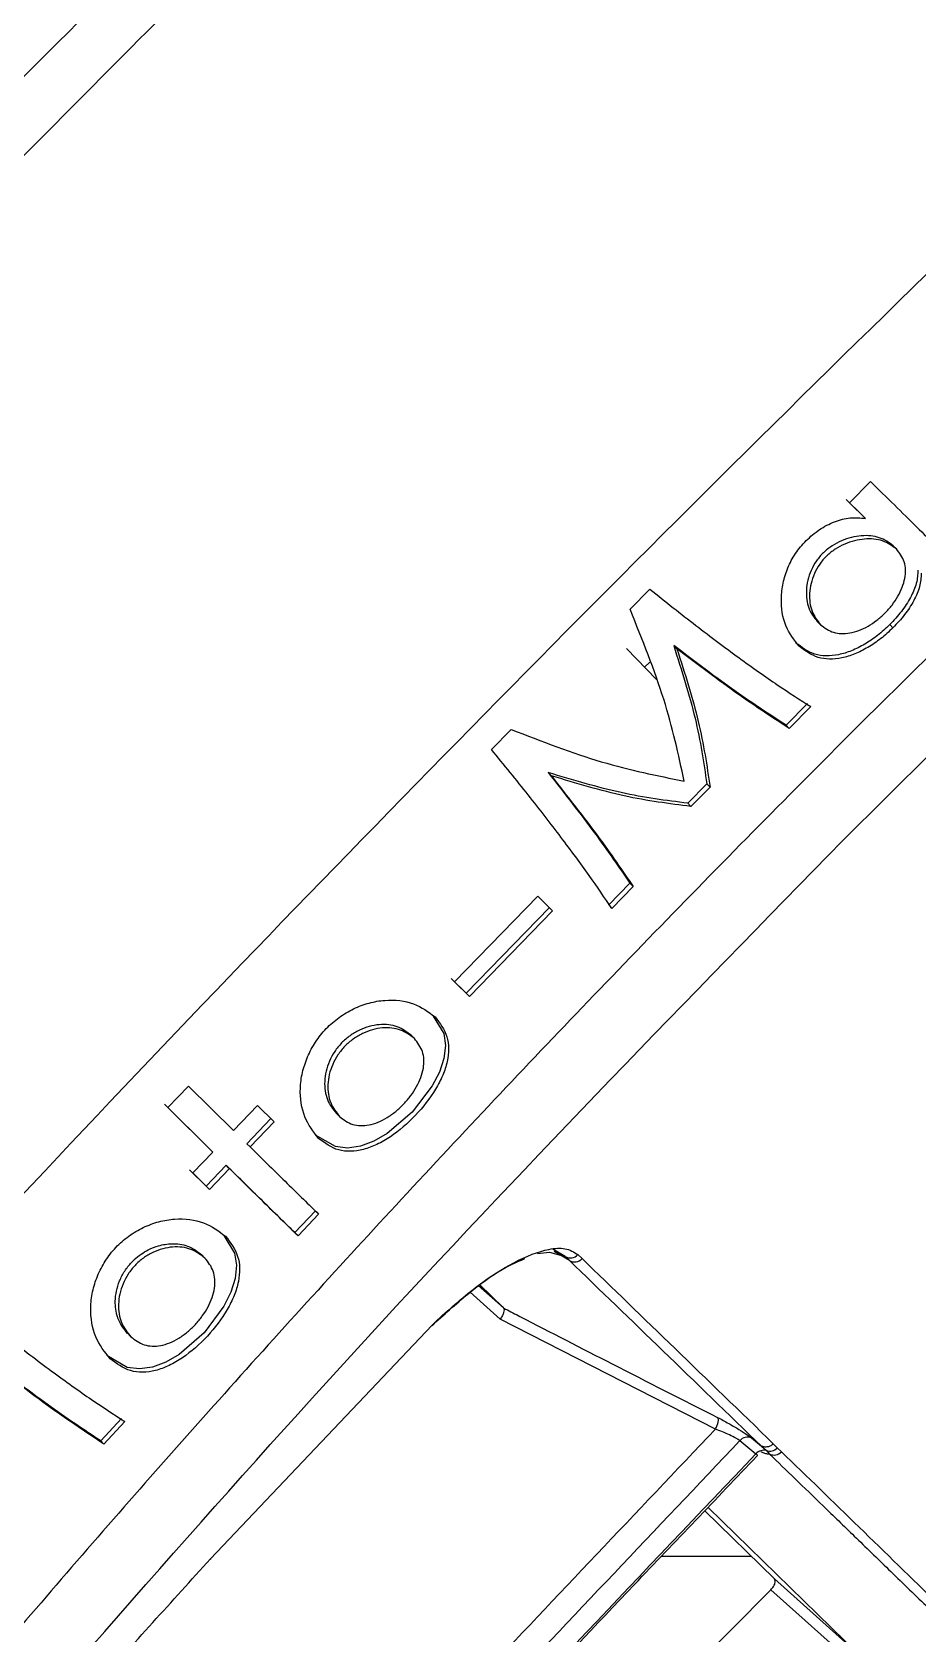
# Model space of a CAD drawing. Extents: x 943 to 1030, y 781 to 934.
# Drawn here: x 956.021 to 957.708, y 874.33 to 877.379 of the extents above; entities that cross this region are included whole.
import ezdxf

# ---------------------------------------------------------------- set-up
doc = ezdxf.new("R2010")
doc.units = 0
doc.header["$MEASUREMENT"] = 0
doc.layers.add('1', color=4, linetype='Continuous')

# ---------------------------------------------------------------- blocks, each defined once
blk = doc.blocks.new('AIRA')
at = {"layer": '1', "color": 3, "linetype": 'Continuous', "lineweight": 25}
for p, q in [((14.4, 73.317), (14.4403, 73.3573)), ((14.4243, 73.2932), (14.3938, 73.3232)), ((14.4304, 73.2871), (14.4, 73.317)), ((14.4304, 73.2871), (14.4243, 73.2932)), ((14.4895, 73.229), (14.4834, 73.2351)), ((14.4899, 73.2286), (14.4895, 73.229)), ((13.9822, 73.1142), (14.02, 73.1523)), ((14.3382, 73.0913), (14.3444, 73.0851)), ((14.4828, 73.0789), (14.4766, 73.085)), ((14.0714, 73.039), (14.0653, 73.0452)), ((13.9757, 73.0395), (14.0323, 72.9804)), ((14.0197, 73.0139), (14.0097, 73.0039)), ((14.3203, 72.9351), (14.2792, 72.8939)), ((14.3265, 72.929), (14.2853, 72.8877)), ((14.2853, 72.8877), (14.2792, 72.8939)), ((13.7183, 72.8474), (13.756, 72.8856)), ((13.8324, 72.7973), (13.8263, 72.8035)), ((14.1284, 72.782), (14.0921, 72.7452)), ((14.1345, 72.7759), (14.0982, 72.7391)), ((14.1345, 72.7759), (14.1284, 72.782)), ((14.0982, 72.7391), (14.0921, 72.7452)), ((13.9819, 72.5928), (13.9411, 72.5511)), ((13.988, 72.5866), (13.9473, 72.5449)), ((13.988, 72.5866), (13.9819, 72.5928)), ((13.6478, 72.4053), (13.8063, 72.5682)), ((13.8063, 72.5682), (13.8347, 72.5403)), ((13.8285, 72.5465), (13.6702, 72.3834)), ((13.8347, 72.5403), (13.6763, 72.3773)), ((13.6702, 72.3834), (13.6417, 72.4114)), ((13.6763, 72.3773), (13.6478, 72.4053)), ((13.6763, 72.3773), (13.6702, 72.3834)), ((13.5714, 72.2974), (13.5652, 72.3035)), ((13.5718, 72.297), (13.5714, 72.2974)), ((13.1016, 72.1661), (13.1413, 72.2069)), ((13.1413, 72.2069), (13.2269, 72.1224)), ((13.1812, 72.0875), (13.0954, 72.1722)), ((13.1874, 72.0814), (13.1016, 72.1661)), ((13.2269, 72.1224), (13.2728, 72.1701)), ((13.2728, 72.1701), (13.3045, 72.1389)), ((13.2983, 72.145), (13.2525, 72.0973)), ((13.3045, 72.1389), (13.2587, 72.0911)), ((13.4223, 72.1556), (13.4284, 72.1494)), ((13.1493, 72.0417), (13.1874, 72.0814)), ((13.1874, 72.0814), (13.1812, 72.0875)), ((13.2587, 72.0911), (13.2525, 72.0973)), ((13.1751, 72.0163), (13.1431, 72.0478)), ((13.1812, 72.0102), (13.1493, 72.0417)), ((13.2131, 72.0561), (13.1751, 72.0163)), ((13.2193, 72.05), (13.1812, 72.0102)), ((13.2193, 72.05), (13.2131, 72.0561)), ((13.1812, 72.0102), (13.1751, 72.0163)), ((13.3828, 71.9694), (13.3437, 71.928)), ((13.389, 71.9633), (13.3499, 71.9218)), ((13.3499, 71.9218), (13.3437, 71.928)), ((13.1726, 71.8797), (13.1664, 71.8858)), ((13.806, 71.888), (13.8286, 71.891)), ((13.8286, 71.891), (13.8587, 71.8826)), ((13.8587, 71.8826), (13.8352, 71.8965)), ((13.8666, 71.875), (13.8378, 71.8921)), ((13.8828, 71.8862), (13.8907, 71.8786)), ((13.173, 71.8792), (13.1726, 71.8797)), ((13.7754, 71.8758), (13.7815, 71.8787)), ((13.8587, 71.8826), (13.8666, 71.875)), ((13.7412, 71.7846), (13.6931, 71.8275)), ((13.6956, 71.8291), (13.7412, 71.7846)), ((13.6776, 71.8146), (13.7348, 71.7636)), ((14.1447, 71.5539), (13.7348, 71.7636)), ((13.0248, 71.7366), (13.0309, 71.7305)), ((13.1829, 71.307), (13.6051, 71.7518)), ((13.6051, 71.7518), (13.6148, 71.7616)), ((13.6053, 71.7507), (13.6149, 71.7605)), ((13.0138, 71.5745), (12.9742, 71.5316)), ((13.0199, 71.5684), (12.9803, 71.5255)), ((12.9803, 71.5255), (12.9742, 71.5316)), ((14.1914, 71.5321), (14.2219, 71.5071)), ((14.2132, 71.5374), (14.2323, 71.5218)), ((14.2323, 71.5218), (14.2418, 71.5132)), ((14.2549, 71.5263), (14.2626, 71.5184)), ((14.2418, 71.5132), (14.248, 71.5065)), ((14.2626, 71.5184), (14.2705, 71.5111)), ((14.2571, 71.2692), (14.1243, 71.3984)), ((14.1307, 71.4051), (14.417, 71.1261)), ((14.042, 71.3123), (14.2129, 71.3123)), ((13.3901, 70.3824), (14.2504, 71.2485)), ((14.2504, 71.2485), (14.4108, 71.1049)), ((14.417, 71.1261), (14.2571, 71.2692))]:
    blk.add_line(p, q, dxfattribs=at)
at = {"layer": '1', "color": 3, "linetype": 'Continuous', "lineweight": 25, "flags": 128}
for points in [[(13.6074, 72.3401), (13.6272, 72.3069), (13.6304, 72.2842), (13.6277, 72.2595), (13.6191, 72.2335), (13.6056, 72.2072), (13.5672, 72.1574), (13.5195, 72.1167), (13.494, 72.1021), (13.4685, 72.0925), (13.4439, 72.0889), (13.4211, 72.0916), (13.3829, 72.1135), (13.3829, 72.1135)], [(13.2083, 71.9228), (13.2288, 71.8889), (13.2324, 71.8659), (13.2301, 71.8409), (13.2219, 71.8144), (13.2088, 71.7878), (13.1711, 71.7373), (13.1236, 71.6961), (13.0981, 71.6814), (13.0725, 71.6719), (13.0477, 71.6686), (13.0247, 71.6715), (12.9858, 71.6941), (12.9858, 71.6941)], [(13.1829, 71.307), (13.1834, 71.3065), (13.1836, 71.3062), (13.1834, 71.3063), (13.183, 71.3066)]]:
    blk.add_lwpolyline(points, dxfattribs=at)
at = {"layer": '1', "color": 3, "linetype": 'Continuous', "lineweight": 25}
for centre, radius, start, end in [((13.8685, 71.8994), 0.0194, 239.7675, 317.5255), ((13.8764, 71.8918), 0.0194, 239.7856, 317.4984), ((14.2059, 71.5198), 0.019, 67.6046, 139.8168), ((14.2366, 71.4945), 0.0194, 74.5598, 139.3118), ((14.2481, 71.5321), 0.0199, 251.6032, 316.6457), ((14.2562, 71.5243), 0.0196, 245.4692, 317.3293)]:
    blk.add_arc(centre, radius, start, end, dxfattribs=at)
for points, knots in [([(8.1478, 74.1557), (8.1562, 74.1696), (8.1782, 74.2059), (8.2181, 74.2721), (8.2646, 74.3489), (8.3106, 74.4241), (8.3503, 74.488), (8.3885, 74.5484), (8.4275, 74.6092), (8.4987, 74.7191), (8.6019, 74.8746), (8.7743, 75.1256), (8.99, 75.4243), (9.2691, 75.787), (9.5763, 76.1596), (9.9148, 76.5375), (10.2992, 76.9312), (10.7383, 77.3375), (11.2359, 77.7512), (11.6974, 78.0977), (12.1121, 78.3852), (12.379, 78.559), (12.5548, 78.6691), (12.6371, 78.7199), (12.72, 78.7702), (12.8007, 78.8186), (12.8837, 78.8676), (12.9657, 78.9147), (13.0227, 78.9473), (13.049, 78.9624)], [0, 0, 0, 0, 0.007015, 0.018363, 0.033423, 0.04585, 0.056436, 0.065972, 0.076735, 0.087613, 0.12255, 0.157338, 0.219068, 0.281467, 0.354683, 0.427219, 0.500115, 0.591822, 0.685047, 0.779146, 0.840884, 0.903128, 0.916964, 0.930722, 0.945004, 0.958992, 0.971501, 0.986828, 1, 1, 1, 1]), ([(8.1602, 74.1491), (8.2809, 74.347), (8.5223, 74.7427), (8.9211, 75.3141), (9.3448, 75.8661), (9.7957, 76.394), (10.2751, 76.8929), (10.7834, 77.3614), (11.3192, 77.8012), (11.8788, 78.2127), (12.4566, 78.5995), (12.8556, 78.8328), (13.0551, 78.9495)], [0, 0, 0, 0, 0.100345, 0.20059, 0.300906, 0.400755, 0.500092, 0.599382, 0.699069, 0.799349, 0.899659, 1, 1, 1, 1]), ([(8.8026, 74.1015), (8.9382, 74.3142), (9.2093, 74.7396), (9.6633, 75.3469), (10.1504, 75.9281), (10.6743, 76.4766), (11.2335, 76.9888), (11.8241, 77.4633), (12.4396, 77.904), (12.8692, 78.166), (13.0839, 78.2971)], [0, 0, 0, 0, 0.125001, 0.250001, 0.375003, 0.499997, 0.624991, 0.749994, 0.874996, 1, 1, 1, 1]), ([(16.7635, 77.6975), (16.438, 77.4073), (15.787, 76.8269), (14.8258, 75.9334), (13.8771, 75.0243), (12.943, 74.0988), (12.0242, 73.1586), (11.1221, 72.2041), (10.236, 71.2375), (9.661, 70.5833), (9.3735, 70.2562)], [0, 0, 0, 0, 0.125, 0.25, 0.375, 0.5, 0.625, 0.75, 0.875, 1, 1, 1, 1]), ([(10.1026, 71.9775), (10.2812, 72.1544), (11.0897, 72.955), (12.3557, 74.2057), (13.5215, 75.3446), (14.2046, 76.0094), (14.6141, 76.4073), (14.9505, 76.7343), (15.1365, 76.9152)], [0, 0, 0, 0, 0.106937, 0.484076, 0.757109, 0.80038, 0.889603, 1, 1, 1, 1]), ([(10.4201, 71.7437), (10.6511, 71.9705), (11.284, 72.5916), (12.3142, 73.6141), (13.51, 74.8099), (14.5376, 75.8454), (15.1639, 76.4835), (15.3958, 76.7198)], [0, 0, 0, 0, 0.138146, 0.378364, 0.618507, 0.858724, 1, 1, 1, 1]), ([(17.9126, 76.6519), (17.5918, 76.4092), (16.9535, 75.9263), (16.0442, 75.1453), (15.1613, 74.3457), (14.3049, 73.5215), (13.474, 72.6841), (12.6644, 71.8362), (11.8848, 70.9679), (11.1301, 70.0685), (10.6622, 69.4397), (10.4269, 69.1234)], [0, 0, 0, 0, 0.113392, 0.225638, 0.337341, 0.448782, 0.560233, 0.669481, 0.778832, 0.888788, 1, 1, 1, 1]), ([(18.3969, 76.174), (18.2652, 76.0854), (17.9989, 75.9062), (17.6017, 75.6241), (17.2018, 75.3284), (16.8001, 75.0184), (16.4085, 74.7031), (15.9602, 74.3274), (15.4514, 73.88), (14.8696, 73.339), (14.355, 72.834), (13.9157, 72.3844), (13.5603, 72.0082), (13.2221, 71.6376), (12.9012, 71.2732), (12.5878, 70.9043), (12.2149, 70.4484), (11.7912, 69.9015), (11.3335, 69.273), (11.0502, 68.8492), (10.9105, 68.6404)], [0, 0, 0, 0, 0.044709, 0.090349, 0.13691, 0.184379, 0.232745, 0.277954, 0.348418, 0.422679, 0.500679, 0.550525, 0.598903, 0.645795, 0.691185, 0.735062, 0.781563, 0.856423, 0.929252, 1, 1, 1, 1]), ([(14.3868, 72.6738), (14.687, 72.971), (15.2874, 73.5654), (15.921, 74.1244), (16.2378, 74.4039)], [0, 0, 0, 0, 0.499996, 1, 1, 1, 1]), ([(14.4403, 73.3573), (14.4708, 73.3273), (14.5319, 73.2671), (14.5771, 73.2229), (14.5998, 73.2008)], [0, 0, 0, 0, 0.498764, 1, 1, 1, 1]), ([(14.3174, 73.2449), (14.3256, 73.2523), (14.3421, 73.267), (14.3712, 73.2817), (14.4018, 73.29), (14.4209, 73.288), (14.4304, 73.2871)], [0, 0, 0, 0, 0.25143, 0.50055, 0.749437, 1, 1, 1, 1]), ([(14.304, 73.044), (14.2945, 73.0561), (14.2756, 73.0802), (14.2684, 73.1256), (14.2726, 73.164), (14.2818, 73.193), (14.2962, 73.221), (14.3103, 73.2369), (14.3174, 73.2449)], [0, 0, 0, 0, 0.249959, 0.4990863, 0.6248555, 0.7498534, 0.8744748, 1, 1, 1, 1]), ([(14.4834, 73.2351), (14.4752, 73.241), (14.4588, 73.2529), (14.4228, 73.2561), (14.3908, 73.2483), (14.3666, 73.2354), (14.35, 73.2225), (14.3365, 73.2065), (14.3265, 73.1884), (14.3201, 73.1695), (14.3166, 73.1445), (14.3203, 73.1149), (14.3325, 73.0989), (14.3386, 73.0909)], [0, 0, 0, 0, 0.124941, 0.249421, 0.374601, 0.436972, 0.49901, 0.561009, 0.623456, 0.686511, 0.749662, 0.874663, 1, 1, 1, 1]), ([(14.4895, 73.229), (14.4813, 73.2349), (14.4649, 73.2468), (14.4289, 73.2499), (14.3969, 73.2421), (14.3727, 73.2293), (14.3562, 73.2164), (14.3426, 73.2003), (14.3327, 73.1823), (14.3263, 73.1633), (14.3228, 73.1384), (14.3264, 73.1088), (14.3386, 73.0928), (14.3448, 73.0848)], [0, 0, 0, 0, 0.124941, 0.249421, 0.374601, 0.436972, 0.49901, 0.561009, 0.623456, 0.686511, 0.749662, 0.874663, 1, 1, 1, 1]), ([(14.3448, 73.0848), (14.3526, 73.0791), (14.3681, 73.0677), (14.3952, 73.0672), (14.418, 73.0735), (14.4354, 73.0817), (14.4522, 73.0928), (14.4678, 73.1065), (14.4815, 73.1222), (14.4926, 73.1389), (14.5009, 73.1562), (14.5075, 73.1788), (14.507, 73.2059), (14.4954, 73.2213), (14.4895, 73.229)], [0, 0, 0, 0, 0.125026, 0.249374, 0.312105, 0.374725, 0.437123, 0.499412, 0.561783, 0.624315, 0.687119, 0.750176, 0.874873, 1, 1, 1, 1]), ([(14.5305, 73.1889), (14.53, 73.1806), (14.5291, 73.164), (14.5171, 73.1367), (14.4997, 73.1097), (14.4843, 73.0933), (14.4766, 73.085)], [0, 0, 0, 0, 0.249128, 0.497616, 0.748224, 1, 1, 1, 1]), ([(14.5367, 73.1828), (14.5362, 73.1745), (14.5352, 73.1579), (14.5232, 73.1306), (14.5059, 73.1036), (14.4905, 73.0871), (14.4828, 73.0789)], [0, 0, 0, 0, 0.249128, 0.497616, 0.748224, 1, 1, 1, 1]), ([(14.02, 73.1523), (14.0496, 73.1289), (14.1088, 73.0819), (14.1902, 73.0211), (14.2646, 72.9684), (14.3058, 72.9421), (14.3265, 72.929)], [0, 0, 0, 0, 0.250758, 0.500634, 0.750297, 1, 1, 1, 1]), ([(14.0853, 72.7874), (14.0743, 72.8381), (14.0523, 72.94), (14.0056, 73.056), (13.9822, 73.1142)], [0, 0, 0, 0, 0.498096, 1, 1, 1, 1]), ([(14.4766, 73.085), (14.4691, 73.078), (14.4539, 73.064), (14.4291, 73.0473), (14.4039, 73.0346), (14.371, 73.0245), (14.332, 73.0249), (14.3093, 73.0417), (14.2979, 73.0501)], [0, 0, 0, 0, 0.125742, 0.250899, 0.375926, 0.50078, 0.749116, 1, 1, 1, 1]), ([(14.4828, 73.0789), (14.4752, 73.0718), (14.4601, 73.0578), (14.4352, 73.0411), (14.4101, 73.0285), (14.3772, 73.0184), (14.3382, 73.0187), (14.3154, 73.0355), (14.304, 73.044)], [0, 0, 0, 0, 0.125742, 0.250899, 0.375926, 0.50078, 0.749116, 1, 1, 1, 1]), ([(14.2792, 72.8939), (14.2483, 72.9138), (14.1865, 72.9537), (14.1057, 73.0146), (14.0653, 73.0452)], [0, 0, 0, 0, 0.499151, 1, 1, 1, 1]), ([(14.0653, 73.0452), (14.0803, 72.9981), (14.1103, 72.904), (14.1224, 72.8226), (14.1284, 72.782)], [0, 0, 0, 0, 0.501235, 1, 1, 1, 1]), ([(14.0714, 73.039), (14.0864, 72.9919), (14.1165, 72.8979), (14.1285, 72.8165), (14.1345, 72.7759)], [0, 0, 0, 0, 0.501235, 1, 1, 1, 1]), ([(14.2853, 72.8877), (14.2545, 72.9076), (14.1927, 72.9475), (14.1119, 73.0085), (14.0714, 73.039)], [0, 0, 0, 0, 0.499151, 1, 1, 1, 1]), ([(13.756, 72.8856), (13.8143, 72.863), (13.9312, 72.8178), (14.0338, 72.7976), (14.0853, 72.7874)], [0, 0, 0, 0, 0.498875, 1, 1, 1, 1]), ([(13.9473, 72.5449), (13.9336, 72.5652), (13.9063, 72.6058), (13.8519, 72.6794), (13.7898, 72.7597), (13.7421, 72.8182), (13.7183, 72.8474)], [0, 0, 0, 0, 0.250228, 0.500411, 0.750313, 1, 1, 1, 1]), ([(13.8263, 72.8035), (13.8574, 72.7636), (13.9197, 72.6839), (13.9612, 72.6232), (13.9819, 72.5928)], [0, 0, 0, 0, 0.49944, 1, 1, 1, 1]), ([(14.0921, 72.7452), (14.0508, 72.7504), (13.9685, 72.7608), (13.8736, 72.7893), (13.8263, 72.8035)], [0, 0, 0, 0, 0.501545, 1, 1, 1, 1]), ([(13.8324, 72.7973), (13.8635, 72.7575), (13.9259, 72.6777), (13.9673, 72.617), (13.988, 72.5866)], [0, 0, 0, 0, 0.49944, 1, 1, 1, 1]), ([(14.0982, 72.7391), (14.0569, 72.7443), (13.9747, 72.7546), (13.8797, 72.7831), (13.8324, 72.7973)], [0, 0, 0, 0, 0.501545, 1, 1, 1, 1]), ([(12.6693, 70.8112), (12.9466, 71.1298), (13.5013, 71.7671), (14.0916, 72.3715), (14.3868, 72.6738)], [0, 0, 0, 0, 0.499989, 1, 1, 1, 1]), ([(13.389, 72.1073), (13.3791, 72.12), (13.3594, 72.1452), (13.3521, 72.1927), (13.3573, 72.2326), (13.3672, 72.2626), (13.3824, 72.2912), (13.4028, 72.3169), (13.4276, 72.3383), (13.4555, 72.3548), (13.4852, 72.3659), (13.5249, 72.3727), (13.5727, 72.3671), (13.5982, 72.348), (13.6109, 72.3384)], [0, 0, 0, 0, 0.125007, 0.249245, 0.311997, 0.374621, 0.437086, 0.499444, 0.561819, 0.624321, 0.687034, 0.750014, 0.874728, 1, 1, 1, 1]), ([(13.6109, 72.3384), (13.62, 72.3266), (13.6335, 72.3091), (13.6375, 72.2784), (13.6349, 72.2536), (13.6261, 72.2274), (13.6079, 72.1922), (13.575, 72.1498), (13.5343, 72.1148), (13.5002, 72.0951), (13.4744, 72.0852), (13.4498, 72.0818), (13.419, 72.085), (13.401, 72.0984), (13.389, 72.1073)], [0, 0, 0, 0, 0.125162, 0.187418, 0.249725, 0.31225, 0.374848, 0.499701, 0.624301, 0.686777, 0.749444, 0.812037, 0.874515, 1, 1, 1, 1]), ([(13.5652, 72.3035), (13.557, 72.3097), (13.5408, 72.322), (13.5107, 72.3254), (13.4855, 72.3209), (13.4666, 72.3138), (13.4486, 72.3032), (13.4324, 72.2894), (13.4191, 72.2728), (13.4092, 72.2544), (13.4027, 72.2351), (13.3991, 72.2096), (13.4036, 72.1795), (13.4163, 72.1633), (13.4227, 72.1551)], [0, 0, 0, 0, 0.124907, 0.249151, 0.311991, 0.374602, 0.436982, 0.499268, 0.561581, 0.624083, 0.686883, 0.749881, 0.874629, 1, 1, 1, 1]), ([(13.5714, 72.2974), (13.5632, 72.3035), (13.5469, 72.3158), (13.5168, 72.3192), (13.4917, 72.3148), (13.4727, 72.3076), (13.4547, 72.297), (13.4386, 72.2832), (13.4253, 72.2666), (13.4153, 72.2482), (13.4088, 72.2289), (13.4053, 72.2035), (13.4097, 72.1733), (13.4225, 72.1571), (13.4289, 72.149)], [0, 0, 0, 0, 0.124907, 0.249151, 0.311991, 0.374602, 0.436982, 0.499268, 0.561581, 0.624083, 0.686883, 0.749881, 0.874629, 1, 1, 1, 1]), ([(13.4289, 72.149), (13.4367, 72.143), (13.4484, 72.1341), (13.4687, 72.1311), (13.485, 72.1323), (13.5023, 72.1376), (13.5195, 72.1465), (13.5361, 72.1583), (13.5515, 72.1726), (13.565, 72.1886), (13.5761, 72.2058), (13.5843, 72.2235), (13.5907, 72.2467), (13.5894, 72.2742), (13.5774, 72.2896), (13.5714, 72.2974)], [0, 0, 0, 0, 0.124952, 0.187105, 0.249536, 0.312248, 0.374811, 0.437331, 0.499774, 0.562208, 0.624703, 0.687287, 0.750136, 0.874667, 1, 1, 1, 1]), ([(13.2587, 72.0911), (13.2831, 72.0671), (13.3322, 72.0188), (13.37, 71.9818), (13.389, 71.9633)], [0, 0, 0, 0, 0.4982845, 1, 1, 1, 1]), ([(13.3437, 71.928), (13.3248, 71.9465), (13.2869, 71.9835), (13.2377, 72.0319), (13.2131, 72.0561)], [0, 0, 0, 0, 0.499928, 1, 1, 1, 1]), ([(13.3499, 71.9218), (13.3309, 71.9403), (13.293, 71.9774), (13.2438, 72.0258), (13.2193, 72.05)], [0, 0, 0, 0, 0.499928, 1, 1, 1, 1]), ([(12.9919, 71.688), (12.9817, 71.7009), (12.9614, 71.7266), (12.9531, 71.7748), (12.9577, 71.8151), (12.967, 71.8455), (12.9819, 71.8744), (13.0021, 71.9005), (13.0269, 71.9221), (13.0549, 71.9386), (13.0848, 71.9497), (13.1248, 71.9564), (13.1729, 71.9504), (13.1988, 71.9308), (13.2118, 71.921)], [0, 0, 0, 0, 0.124959, 0.249241, 0.312046, 0.374669, 0.437088, 0.499411, 0.561768, 0.624251, 0.686966, 0.749972, 0.874714, 1, 1, 1, 1]), ([(13.2118, 71.921), (13.2211, 71.9091), (13.2349, 71.8913), (13.2394, 71.8601), (13.2372, 71.8349), (13.2289, 71.8083), (13.2112, 71.7727), (13.1789, 71.7296), (13.1384, 71.6942), (13.1043, 71.6744), (13.0784, 71.6646), (13.0536, 71.6614), (13.0225, 71.6651), (13.0041, 71.6788), (12.9919, 71.688)], [0, 0, 0, 0, 0.12515, 0.187398, 0.249723, 0.312277, 0.374881, 0.499698, 0.624308, 0.686785, 0.749416, 0.811971, 0.874454, 1, 1, 1, 1]), ([(13.0252, 71.7362), (13.0187, 71.7443), (13.011, 71.7538), (13.0035, 71.7751), (13.0008, 71.7931), (13.0035, 71.8167), (13.0095, 71.8362), (13.0192, 71.855), (13.0281, 71.8665), (13.0347, 71.8734), (13.0443, 71.8828), (13.0614, 71.8946), (13.086, 71.9043), (13.1122, 71.9083), (13.1425, 71.904), (13.1581, 71.8921), (13.1664, 71.8858)], [0, 0, 0, 0, 0.124275, 0.145267, 0.248901, 0.311563, 0.374074, 0.436855, 0.499406, 0.501771, 0.52099, 0.617745, 0.683258, 0.764543, 0.874669, 1, 1, 1, 1]), ([(13.1726, 71.8797), (13.1643, 71.886), (13.1477, 71.8985), (13.1174, 71.9022), (13.0921, 71.8979), (13.073, 71.8908), (13.055, 71.8801), (13.0389, 71.8662), (13.0257, 71.8493), (13.016, 71.8307), (13.0098, 71.8111), (13.0067, 71.7854), (13.0117, 71.7548), (13.0248, 71.7383), (13.0314, 71.73)], [0, 0, 0, 0, 0.124875, 0.249119, 0.311989, 0.374595, 0.436946, 0.499214, 0.561521, 0.624034, 0.686862, 0.749857, 0.874606, 1, 1, 1, 1]), ([(13.6148, 71.7616), (13.6409, 71.7848), (13.6911, 71.8292), (13.766, 71.8763), (13.8215, 71.8974), (13.8614, 71.8998), (13.8753, 71.8909), (13.8828, 71.8862)], [0, 0, 0, 0, 0.23039, 0.441247, 0.685504, 0.832404, 1, 1, 1, 1]), ([(13.0314, 71.73), (13.0394, 71.7239), (13.0513, 71.7147), (13.0718, 71.7114), (13.0883, 71.7125), (13.1056, 71.7178), (13.1229, 71.7267), (13.1395, 71.7386), (13.1547, 71.753), (13.168, 71.7693), (13.1789, 71.7867), (13.1869, 71.8046), (13.1928, 71.8282), (13.1911, 71.8561), (13.1788, 71.8718), (13.1726, 71.8797)], [0, 0, 0, 0, 0.124936, 0.187071, 0.249503, 0.312225, 0.374781, 0.437294, 0.499737, 0.562165, 0.62465, 0.687242, 0.750123, 0.874681, 1, 1, 1, 1]), ([(13.6125, 71.7581), (13.6356, 71.7789), (13.6817, 71.8204), (13.7389, 71.8602), (13.7659, 71.8718), (13.7754, 71.8758)], [0, 0, 0, 0, 0.395611, 0.787725, 1, 1, 1, 1]), ([(13.8666, 71.875), (13.9253, 71.8183), (14.0425, 71.7054), (14.1691, 71.5829), (14.2323, 71.5218)], [0, 0, 0, 0, 0.501212, 1, 1, 1, 1]), ([(13.8907, 71.8786), (13.9491, 71.8223), (14.0658, 71.7096), (14.1919, 71.5874), (14.2549, 71.5263)], [0, 0, 0, 0, 0.5000164, 1, 1, 1, 1]), ([(12.7002, 71.805), (12.7308, 71.7804), (12.7919, 71.7313), (12.8766, 71.6671), (12.9546, 71.6109), (12.9981, 71.5826), (13.0199, 71.5684)], [0, 0, 0, 0, 0.250827, 0.500686, 0.749471, 1, 1, 1, 1]), ([(13.7412, 71.7846), (13.7415, 71.7841), (13.7421, 71.7832), (13.7424, 71.7805), (13.7416, 71.7762), (13.7395, 71.7712), (13.7371, 71.7669), (13.7356, 71.7647), (13.7348, 71.7636)], [0, 0, 0, 0, 0.1398805, 0.2724378, 0.5077869, 0.7383597, 0.8662711, 1, 1, 1, 1]), ([(13.7412, 71.7846), (13.7425, 71.7839), (13.7529, 71.7785), (13.8218, 71.7429), (13.9563, 71.6738), (14.082, 71.6101), (14.149, 71.5761)], [0, 0, 0, 0, 0.009299, 0.077021, 0.507617, 1, 1, 1, 1]), ([(13.6051, 71.7518), (13.6054, 71.7513), (13.6058, 71.7506), (13.6053, 71.7508), (13.6052, 71.7509)], [0, 0, 0, 0, 0.651925, 1, 1, 1, 1]), ([(13.6146, 71.7605), (13.6148, 71.7605), (13.6154, 71.7602), (13.615, 71.761), (13.6148, 71.7616)], [0, 0, 0, 0, 0.251156, 1, 1, 1, 1]), ([(12.9742, 71.5316), (12.9417, 71.5531), (12.8766, 71.5961), (12.7927, 71.6604), (12.7507, 71.6925)], [0, 0, 0, 0, 0.499174, 1, 1, 1, 1]), ([(12.9803, 71.5255), (12.9478, 71.547), (12.8827, 71.59), (12.7988, 71.6542), (12.7569, 71.6864)], [0, 0, 0, 0, 0.499174, 1, 1, 1, 1]), ([(14.1447, 71.5539), (13.8431, 71.2366), (13.2398, 70.6021), (12.6634, 69.9435), (12.3751, 69.6142)], [0, 0, 0, 0, 0.49994, 1, 1, 1, 1]), ([(14.1447, 71.5539), (14.1453, 71.5551), (14.1466, 71.5576), (14.1485, 71.5623), (14.1501, 71.5677), (14.1505, 71.5721), (14.15, 71.5748), (14.1493, 71.5756), (14.149, 71.5761)], [0, 0, 0, 0, 0.1368282, 0.2671379, 0.5000001, 0.7328622, 0.8631718, 1, 1, 1, 1]), ([(14.1914, 71.5321), (14.1903, 71.5328), (14.1882, 71.5343), (14.1819, 71.5379), (14.172, 71.5429), (14.1583, 71.5491), (14.1492, 71.5523), (14.1447, 71.5539)], [0, 0, 0, 0, 0.119735, 0.242602, 0.495149, 0.750283, 1, 1, 1, 1]), ([(14.149, 71.5761), (14.1524, 71.5743), (14.1593, 71.5708), (14.1665, 71.5668), (14.1701, 71.5648)], [0, 0, 0, 0, 0.496588, 1, 1, 1, 1]), ([(14.1701, 71.5648), (14.1766, 71.5611), (14.1894, 71.5537), (14.2046, 71.544), (14.2106, 71.5394), (14.2132, 71.5374)], [0, 0, 0, 0, 0.3684959, 0.7225795, 1, 1, 1, 1]), ([(12.3178, 69.4712), (12.6224, 69.8215), (13.2316, 70.5221), (13.8715, 71.1955), (14.1914, 71.5321)], [0, 0, 0, 0, 0.500027, 1, 1, 1, 1]), ([(14.2549, 71.5263), (14.2533, 71.5249), (14.2501, 71.5221), (14.2441, 71.52), (14.2378, 71.5197), (14.2341, 71.5211), (14.2323, 71.5218)], [0, 0, 0, 0, 0.2434328, 0.5, 0.7565672, 1, 1, 1, 1]), ([(14.2219, 71.5071), (14.0066, 71.281), (13.576, 70.8286), (12.945, 70.1362), (12.5366, 69.6641), (12.3324, 69.428)], [0, 0, 0, 0, 0.333307, 0.666645, 1, 1, 1, 1]), ([(12.3488, 69.4402), (12.3983, 69.498), (12.4997, 69.6165), (12.6482, 69.7872), (12.7871, 69.9455), (12.9078, 70.0817), (13.0099, 70.1961), (13.0963, 70.2923), (13.1849, 70.3904), (13.2908, 70.507), (13.4265, 70.6553), (13.5895, 70.8318), (13.7801, 71.036), (13.9943, 71.263), (14.1458, 71.4211), (14.2238, 71.5024)], [0, 0, 0, 0, 0.082003, 0.167883, 0.243471, 0.308766, 0.36377, 0.408482, 0.44795, 0.505974, 0.578065, 0.664221, 0.76444, 0.878724, 1, 1, 1, 1]), ([(14.2234, 71.5028), (14.2241, 71.5031), (14.2253, 71.5035), (14.2243, 71.5052), (14.2227, 71.5065), (14.2219, 71.5071)], [0, 0, 0, 0, 0.413711, 0.709904, 1, 1, 1, 1]), ([(14.248, 71.5065), (14.2473, 71.5063), (14.2458, 71.5059), (14.2398, 71.5076), (14.2347, 71.5093), (14.2316, 71.5106), (14.2312, 71.5107)], [0, 0, 0, 0, 0.335259, 0.685208, 0.970319, 1, 1, 1, 1]), ([(14.248, 71.5065), (14.2641, 71.491), (14.2976, 71.4585), (14.3514, 71.4065), (14.4107, 71.349), (14.476, 71.2858), (14.5473, 71.2167), (14.6288, 71.1376), (14.7129, 71.0561), (14.7976, 70.9739), (14.8767, 70.897), (14.9546, 70.8214), (15.0204, 70.7575), (15.0747, 70.7048), (15.1203, 70.6606), (15.1688, 70.6135), (15.2203, 70.5635), (15.275, 70.5105), (15.3584, 70.4296), (15.4698, 70.3215), (15.618, 70.1775), (15.7781, 70.0219), (15.951, 69.8535), (16.1265, 69.6826), (16.265, 69.5477), (16.3651, 69.4503), (16.4278, 69.3892), (16.4929, 69.3258), (16.5604, 69.26), (16.6304, 69.1919), (16.6881, 69.1356), (16.7326, 69.0922), (16.7704, 69.0554), (16.8209, 69.0061), (16.8897, 68.9391), (16.975, 68.856), (17.0771, 68.7563), (17.1519, 68.6835), (17.192, 68.6444)], [0, 0, 0, 0, 0.020725, 0.043459, 0.068203, 0.094956, 0.123719, 0.154491, 0.191833, 0.221797, 0.251605, 0.281257, 0.308509, 0.323986, 0.340419, 0.35781, 0.376156, 0.395459, 0.415718, 0.463883, 0.511317, 0.567458, 0.624789, 0.681766, 0.736941, 0.755717, 0.775071, 0.795005, 0.815518, 0.83661, 0.858281, 0.867298, 0.876345, 0.891857, 0.911979, 0.93671, 0.96605, 1, 1, 1, 1]), ([(14.2705, 71.5111), (14.3687, 71.4157), (14.5652, 71.2251), (14.889, 70.9096), (15.2307, 70.5764), (15.5898, 70.2268), (15.9647, 69.8614), (16.3588, 69.4782), (16.7714, 69.0779), (17.0645, 68.7932), (17.211, 68.6508)], [0, 0, 0, 0, 0.124988, 0.249985, 0.374989, 0.499998, 0.625005, 0.750009, 0.875008, 1, 1, 1, 1]), ([(12.5254, 70.5422), (12.6002, 70.6339), (12.7435, 70.8099), (12.9632, 71.0649), (13.1096, 71.2263), (13.1829, 71.307)], [0, 0, 0, 0, 0.352414, 0.676106, 1, 1, 1, 1]), ([(14.2504, 71.2485), (14.2521, 71.2504), (14.2556, 71.2543), (14.2584, 71.2604), (14.2593, 71.2659), (14.2579, 71.2681), (14.2571, 71.2692)], [0, 0, 0, 0, 0.248062, 0.497349, 0.746644, 1, 1, 1, 1])]:
    blk.add_open_spline(points, degree=3, knots=knots, dxfattribs=at)

msp = doc.modelspace()

# ---------------------------------------------------------------- block references
at = {"layer": '1'}
msp.add_blockref('AIRA', (943.1775, 803.1658), dxfattribs=at)

doc.saveas('drawing.dxf')
